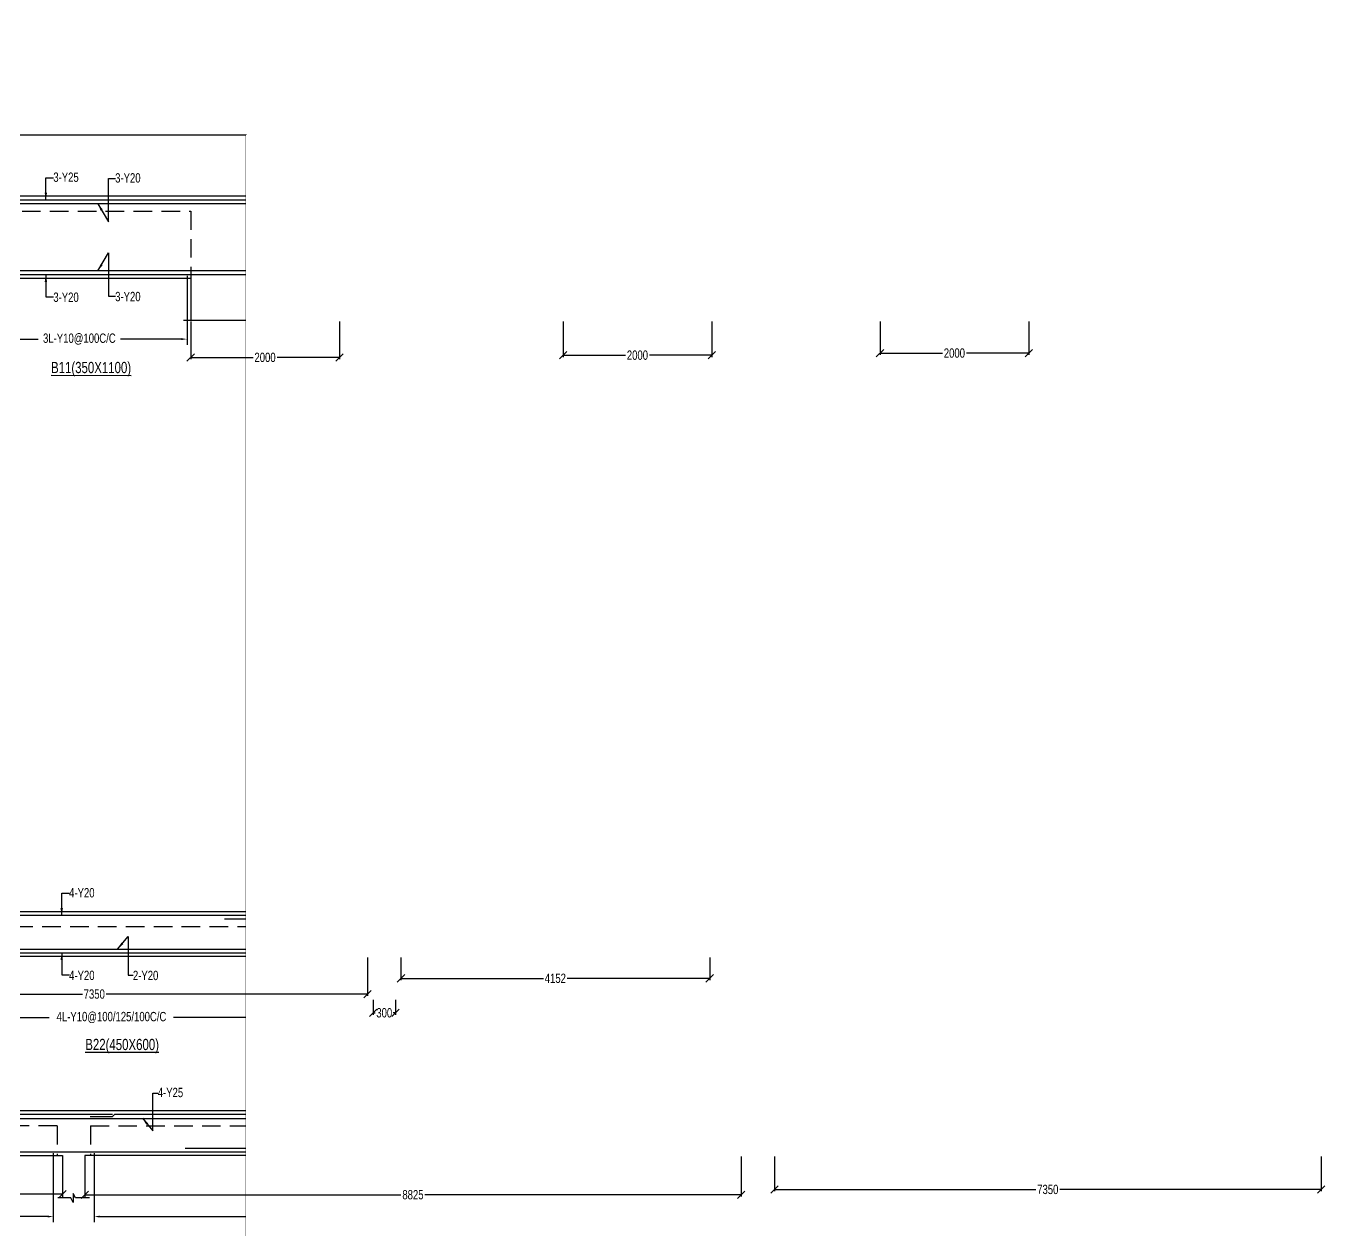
# Model space of a CAD drawing. Header units: millimetres. Extents: x 0 to 31744305, y -21599035 to 0.
# Drawn here: x 31676650 to 31694289, y -21136594 to -21120405 of the extents above; entities that cross this region are included whole.
import ezdxf

# ---------------------------------------------------------------- set-up
doc = ezdxf.new("R2010")
doc.units = ezdxf.units.MM
doc.header["$LTSCALE"] = 1000
doc.header["$MEASUREMENT"] = 0
doc.set_wipeout_variables(frame=1)
doc.header["$PDMODE"] = 3
for name, pattern in [('CONTINOUS', [0]), ('CONTINU', [0]), ('HIDDEN', [0.375, 0.25, -0.125])]:
    doc.linetypes.add(name, pattern=pattern)
for name, color, linetype in [('-S-ARROW', 253, 'Continuous'), ('-S-MISC', 8, 'Continuous'), ('-STR-BEAM', 7, 'CONTINU'), ('-STR-COLUMN', 5, 'HIDDEN'), ('-STR-REINF', 3, 'Continuous'), ('-STR-RF-DIM', 8, 'CONTINOUS'), ('-STR-TEXT', 6, 'Continuous'), ('S-BEAM', 7, 'Continuous'), ('S-DIM', 7, 'Continuous'), ('SEC TEXT', 9, 'Continuous'), ('SLAB LINE', 254, 'HIDDEN')]:
    doc.layers.add(name, color=color, linetype=linetype)
doc.styles.add('SOBHA', font='swisscl.ttf')
doc.styles.add('sobha.sed', font='swisscl.ttf')
doc.dimstyles.new('S-50', dxfattribs={"dimscale": 50, "dimtxt": 2.5, "dimasz": 2, "dimexe": 0.5, "dimexo": 0.25, "dimgap": 0.25, "dimtad": 0, "dimdec": 0, "dimrnd": 0.0005, "dimzin": 0, "dimdsep": 46, "dimtxsty": 'sobha.sed', "dimblk": 'OBLIQUE', "dimcen": 0.09, "dimclrd": 8, "dimclre": 8, "dimclrt": 6, "dimadec": 0, "dimazin": 0, "dimtfac": 1, "dimtdec": 0, "dimtofl": 0, "dimtmove": 2, "dimatfit": 3, "dimfxl": 0.18, "dimtolj": 1, "dimtzin": 0, "dimlwd": -1, "dimlwe": -1, "dimarcsym": 0})
doc.dimstyles.new('S-DIM50', dxfattribs={"dimscale": 50, "dimtxt": 2.5, "dimasz": 1.5, "dimexe": 1.5, "dimexo": 1, "dimgap": 0.5, "dimtad": 0, "dimdec": 0, "dimzin": 0, "dimdsep": 46, "dimtxsty": 'SOBHA', "dimcen": 0.09, "dimclrd": 256, "dimclre": 256, "dimclrt": 6, "dimadec": 5, "dimazin": 0, "dimtfac": 1, "dimtdec": 0, "dimtofl": 0, "dimtmove": 0, "dimatfit": 3, "dimfxl": 0.18, "dimtolj": 1, "dimtzin": 0, "dimlwd": -1, "dimlwe": -1, "dimarcsym": 0})

# ---------------------------------------------------------------- blocks, each defined once
blk = doc.blocks.new('*D532')
at = {"layer": '-STR-RF-DIM', "transparency": 16777216}
for p, q in [((30935, 1378), (30935, 452)), ((33854, 1378), (33854, 452)), ((31010, 527), (31853, 527)), ((33779, 527), (32960, 527))]:
    blk.add_line(p, q, dxfattribs=at)
for points in [[(31010, 540), (31010, 515), (30935, 527)], [(33779, 540), (33779, 515), (33854, 527)]]:
    blk.add_solid(points, dxfattribs=at)
at = {"layer": 'Defpoints', "color": 0, "transparency": 16777216}
for p in [(30935, 1378, 0), (33854, 1378, 0), (30935, 527)]:
    blk.add_point(p, dxfattribs=at)
at = {"layer": '-STR-RF-DIM', "color": 6, "transparency": 16777216, "insert": (32406, 527), "char_height": 125, "attachment_point": 5, "style": 'SOBHA'}
blk.add_mtext('\\A1;3L-Y10@100C/C', dxfattribs=at)
blk = doc.blocks.new('*D533')
at = {"layer": '-STR-RF-DIM', "transparency": 16777216}
for p, q in [((35954, 1378), (35954, 452)), ((38873, 1378), (38873, 452)), ((36029, 527), (36847, 527)), ((38798, 527), (37954, 527))]:
    blk.add_line(p, q, dxfattribs=at)
for points in [[(36029, 540), (36029, 515), (35954, 527)], [(38798, 540), (38798, 515), (38873, 527)]]:
    blk.add_solid(points, dxfattribs=at)
at = {"layer": 'Defpoints', "color": 0, "transparency": 16777216}
for p in [(35954, 1378, 0), (38873, 1378, 0), (38873, 527)]:
    blk.add_point(p, dxfattribs=at)
at = {"layer": '-STR-RF-DIM', "color": 6, "transparency": 16777216, "insert": (37401, 527), "char_height": 125, "attachment_point": 5, "style": 'SOBHA'}
blk.add_mtext('\\A1;3L-Y10@100C/C', dxfattribs=at)
blk = doc.blocks.new('*D534')
at = {"layer": '-STR-RF-DIM', "transparency": 16777216}
for p, q in [((40951, 1378), (40951, 452)), ((43125, 1378), (43125, 452)), ((41026, 527), (41593, 527)), ((43050, 527), (42699, 527))]:
    blk.add_line(p, q, dxfattribs=at)
for points in [[(41026, 540), (41026, 515), (40951, 527)], [(43050, 540), (43050, 515), (43125, 527)]]:
    blk.add_solid(points, dxfattribs=at)
at = {"layer": 'Defpoints', "color": 0, "transparency": 16777216}
for p in [(40951, 1378, 0), (43125, 1378, 0), (40951, 527)]:
    blk.add_point(p, dxfattribs=at)
at = {"layer": '-STR-RF-DIM', "color": 6, "transparency": 16777216, "insert": (42146, 527), "char_height": 125, "attachment_point": 5, "style": 'SOBHA'}
blk.add_mtext('\\A1;3L-Y12@100C/C', dxfattribs=at)
blk = doc.blocks.new('_OBLIQUE')
at = {"color": 0, "linetype": 'ByBlock'}
blk.add_line((-0.5, -0.5), (0.5, 0.5), dxfattribs=at)
blk = doc.blocks.new('*D850')
at = {"layer": '-STR-RF-DIM', "transparency": 16777216}
for p, q in [((29465, 1528), (29465, 602)), ((36715, 1528), (36715, 602)), ((29540, 677), (32484, 677)), ((36640, 677), (34157, 677))]:
    blk.add_line(p, q, dxfattribs=at)
for points in [[(29540, 690), (29540, 665), (29465, 677)], [(36640, 690), (36640, 665), (36715, 677)]]:
    blk.add_solid(points, dxfattribs=at)
at = {"layer": 'Defpoints', "color": 0, "transparency": 16777216}
for p in [(29465, 1528, 0), (36715, 1528, 0), (36715, 677)]:
    blk.add_point(p, dxfattribs=at)
at = {"layer": '-STR-RF-DIM', "color": 6, "transparency": 16777216, "insert": (33321, 677), "char_height": 125, "attachment_point": 5, "style": 'SOBHA'}
blk.add_mtext('\\A1;4L-Y10@100/125/100C/C', dxfattribs=at)
blk = doc.blocks.new('*D853')
at = {"layer": '-STR-RF-DIM', "transparency": 16777216}
for p, q in [((37265, 1528), (37265, 602)), ((41317, 1528), (41317, 602)), ((37340, 677), (38523, 677)), ((41242, 677), (40118, 677))]:
    blk.add_line(p, q, dxfattribs=at)
for points in [[(37340, 690), (37340, 665), (37265, 677)], [(41242, 690), (41242, 665), (41317, 677)]]:
    blk.add_solid(points, dxfattribs=at)
at = {"layer": 'Defpoints', "color": 0, "transparency": 16777216}
for p in [(37265, 1528, 0), (41317, 1528, 0), (37265, 677)]:
    blk.add_point(p, dxfattribs=at)
at = {"layer": '-STR-RF-DIM', "color": 6, "transparency": 16777216, "insert": (39320, 677), "char_height": 125, "attachment_point": 5, "style": 'SOBHA'}
blk.add_mtext('\\A1;4L-Y8@100/125/100C/C', dxfattribs=at)
blk = doc.blocks.new('*D585')
at = {"layer": '-STR-RF-DIM', "transparency": 16777216}
for p, q in [((31669839, -21134776), (31669839, -21135702)), ((31677014, -21134776), (31677014, -21135702)), ((31669914, -21135627), (31672529, -21135627)), ((31676939, -21135627), (31674203, -21135627))]:
    blk.add_line(p, q, dxfattribs=at)
for points in [[(31669914, -21135615), (31669914, -21135640), (31669839, -21135627)], [(31676939, -21135615), (31676939, -21135640), (31677014, -21135627)]]:
    blk.add_solid(points, dxfattribs=at)
at = {"layer": 'Defpoints', "color": 0, "transparency": 16777216}
for p in [(31669839, -21134776, 0), (31677014, -21134776, 0), (31677014, -21135627)]:
    blk.add_point(p, dxfattribs=at)
at = {"layer": '-STR-RF-DIM', "color": 6, "transparency": 16777216, "insert": (31673366, -21135627), "char_height": 125, "attachment_point": 5, "style": 'SOBHA'}
blk.add_mtext('\\A1;4L-Y12@100/150/100C/C', dxfattribs=at)
blk = doc.blocks.new('*D586')
at = {"layer": '-STR-RF-DIM', "transparency": 16777216}
for p, q in [((31677564, -21134776), (31677564, -21135702)), ((31686214, -21134776), (31686214, -21135702)), ((31677639, -21135627), (31680910, -21135627)), ((31686139, -21135627), (31682584, -21135627))]:
    blk.add_line(p, q, dxfattribs=at)
for points in [[(31677639, -21135615), (31677639, -21135640), (31677564, -21135627)], [(31686139, -21135615), (31686139, -21135640), (31686214, -21135627)]]:
    blk.add_solid(points, dxfattribs=at)
at = {"layer": 'Defpoints', "color": 0, "transparency": 16777216}
for p in [(31677564, -21134776, 0), (31686214, -21134776, 0), (31677564, -21135627)]:
    blk.add_point(p, dxfattribs=at)
at = {"layer": '-STR-RF-DIM', "color": 6, "transparency": 16777216, "insert": (31681747, -21135627), "char_height": 125, "attachment_point": 5, "style": 'SOBHA'}
blk.add_mtext('\\A1;4L-Y12@100/150/100C/C', dxfattribs=at)
blk = doc.blocks.new('*D587')
at = {"layer": '-STR-RF-DIM', "transparency": 16777216}
for p, q in [((31686764, -21134776), (31686764, -21135702)), ((31694014, -21134776), (31694014, -21135702)), ((31686839, -21135627), (31689783, -21135627)), ((31693939, -21135627), (31691457, -21135627))]:
    blk.add_line(p, q, dxfattribs=at)
for points in [[(31686839, -21135615), (31686839, -21135640), (31686764, -21135627)], [(31693939, -21135615), (31693939, -21135640), (31694014, -21135627)]]:
    blk.add_solid(points, dxfattribs=at)
at = {"layer": 'Defpoints', "color": 0, "transparency": 16777216}
for p in [(31686764, -21134776, 0), (31694014, -21134776, 0), (31694014, -21135627)]:
    blk.add_point(p, dxfattribs=at)
at = {"layer": '-STR-RF-DIM', "color": 6, "transparency": 16777216, "insert": (31690620, -21135627), "char_height": 125, "attachment_point": 5, "style": 'SOBHA'}
blk.add_mtext('\\A1;4L-Y12@100/125/100C/C', dxfattribs=at)
blk = doc.blocks.new('*D911')
at = {"layer": 'Defpoints', "color": 0, "transparency": 16777216}
for p in [(31678862, -21124364, 0), (31680862, -21124364, 0), (31680862, -21124860)]:
    blk.add_point(p, dxfattribs=at)
at = {"layer": 'S-DIM', "color": 8, "transparency": 16777216}
for p, q in [((31678862, -21124376), (31678862, -21124885)), ((31680862, -21124376), (31680862, -21124885)), ((31678862, -21124860), (31679702, -21124860)), ((31680862, -21124860), (31680023, -21124860))]:
    blk.add_line(p, q, dxfattribs=at)
at = {"layer": 'S-DIM', "color": 8, "transparency": 16777216, "xscale": 100, "yscale": 100, "zscale": 100, "rotation": 180}
blk.add_blockref('_OBLIQUE', (31678862, -21124860), dxfattribs=at)
at = {"layer": 'S-DIM', "color": 8, "transparency": 16777216, "xscale": 100, "yscale": 100, "zscale": 100}
blk.add_blockref('_OBLIQUE', (31680862, -21124860), dxfattribs=at)
at = {"layer": 'S-DIM', "color": 6, "transparency": 16777216, "insert": (31679862, -21124860), "char_height": 125, "attachment_point": 5, "style": 'sobha.sed'}
blk.add_mtext('\\A1;2000', dxfattribs=at)
blk = doc.blocks.new('*D912')
at = {"layer": 'Defpoints', "color": 0, "transparency": 16777216}
for p in [(31683870, -21124364, 0), (31685870, -21124364, 0), (31685870, -21124830)]:
    blk.add_point(p, dxfattribs=at)
at = {"layer": 'S-DIM', "color": 8, "transparency": 16777216}
for p, q in [((31683870, -21124376), (31683870, -21124855)), ((31685870, -21124376), (31685870, -21124855)), ((31683870, -21124830), (31684710, -21124830)), ((31685870, -21124830), (31685031, -21124830))]:
    blk.add_line(p, q, dxfattribs=at)
at = {"layer": 'S-DIM', "color": 8, "transparency": 16777216, "xscale": 100, "yscale": 100, "zscale": 100, "rotation": 180}
blk.add_blockref('_OBLIQUE', (31683870, -21124830), dxfattribs=at)
at = {"layer": 'S-DIM', "color": 8, "transparency": 16777216, "xscale": 100, "yscale": 100, "zscale": 100}
blk.add_blockref('_OBLIQUE', (31685870, -21124830), dxfattribs=at)
at = {"layer": 'S-DIM', "color": 6, "transparency": 16777216, "insert": (31684870, -21124830), "char_height": 125, "attachment_point": 5, "style": 'sobha.sed'}
blk.add_mtext('\\A1;2000', dxfattribs=at)
blk = doc.blocks.new('*D913')
at = {"layer": 'Defpoints', "color": 0, "transparency": 16777216}
for p in [(31688133, -21124364, 0), (31690133, -21124364, 0), (31690133, -21124802)]:
    blk.add_point(p, dxfattribs=at)
at = {"layer": 'S-DIM', "color": 8, "transparency": 16777216}
for p, q in [((31688133, -21124376), (31688133, -21124827)), ((31690133, -21124376), (31690133, -21124827)), ((31688133, -21124802), (31688973, -21124802)), ((31690133, -21124802), (31689294, -21124802))]:
    blk.add_line(p, q, dxfattribs=at)
at = {"layer": 'S-DIM', "color": 8, "transparency": 16777216, "xscale": 100, "yscale": 100, "zscale": 100, "rotation": 180}
blk.add_blockref('_OBLIQUE', (31688133, -21124802), dxfattribs=at)
at = {"layer": 'S-DIM', "color": 8, "transparency": 16777216, "xscale": 100, "yscale": 100, "zscale": 100}
blk.add_blockref('_OBLIQUE', (31690133, -21124802), dxfattribs=at)
at = {"layer": 'S-DIM', "color": 6, "transparency": 16777216, "insert": (31689133, -21124802), "char_height": 125, "attachment_point": 5, "style": 'sobha.sed'}
blk.add_mtext('\\A1;2000', dxfattribs=at)
blk = doc.blocks.new('*D928')
at = {"layer": 'Defpoints', "color": 0, "transparency": 16777216}
for p in [(31673890, -21132918, 0), (31681240, -21132918, 0), (31681240, -21133424)]:
    blk.add_point(p, dxfattribs=at)
at = {"layer": 'S-DIM', "color": 8, "transparency": 16777216}
for p, q in [((31673890, -21132931), (31673890, -21133449)), ((31681240, -21132931), (31681240, -21133449)), ((31673890, -21133424), (31677405, -21133424)), ((31681240, -21133424), (31677726, -21133424))]:
    blk.add_line(p, q, dxfattribs=at)
at = {"layer": 'S-DIM', "color": 8, "transparency": 16777216, "xscale": 100, "yscale": 100, "zscale": 100, "rotation": 180}
blk.add_blockref('_OBLIQUE', (31673890, -21133424), dxfattribs=at)
at = {"layer": 'S-DIM', "color": 8, "transparency": 16777216, "xscale": 100, "yscale": 100, "zscale": 100}
blk.add_blockref('_OBLIQUE', (31681240, -21133424), dxfattribs=at)
at = {"layer": 'S-DIM', "color": 6, "transparency": 16777216, "insert": (31677565, -21133424), "char_height": 125, "attachment_point": 5, "style": 'sobha.sed'}
blk.add_mtext('\\A1;7350', dxfattribs=at)
blk = doc.blocks.new('*D929')
at = {"layer": 'Defpoints', "color": 0, "transparency": 16777216}
for p in [(31681690, -21132918, 0), (31685842, -21132918, 0), (31685842, -21133212)]:
    blk.add_point(p, dxfattribs=at)
at = {"layer": 'S-DIM', "color": 8, "transparency": 16777216}
for p, q in [((31681690, -21132931), (31681690, -21133237)), ((31685842, -21132931), (31685842, -21133237)), ((31681690, -21133212), (31683605, -21133212)), ((31685842, -21133212), (31683927, -21133212))]:
    blk.add_line(p, q, dxfattribs=at)
at = {"layer": 'S-DIM', "color": 8, "transparency": 16777216, "xscale": 100, "yscale": 100, "zscale": 100, "rotation": 180}
blk.add_blockref('_OBLIQUE', (31681690, -21133212), dxfattribs=at)
at = {"layer": 'S-DIM', "color": 8, "transparency": 16777216, "xscale": 100, "yscale": 100, "zscale": 100}
blk.add_blockref('_OBLIQUE', (31685842, -21133212), dxfattribs=at)
at = {"layer": 'S-DIM', "color": 6, "transparency": 16777216, "insert": (31683766, -21133212), "char_height": 125, "attachment_point": 5, "style": 'sobha.sed'}
blk.add_mtext('\\A1;4152', dxfattribs=at)
blk = doc.blocks.new('*D933')
at = {"layer": 'Defpoints', "color": 0, "transparency": 16777216}
for p in [(31681315, -21133489, 0), (31681615, -21133489, 0), (31681615, -21133676)]:
    blk.add_point(p, dxfattribs=at)
at = {"layer": 'S-DIM', "color": 8, "transparency": 16777216}
for p, q in [((31681315, -21133501), (31681315, -21133701)), ((31681615, -21133501), (31681615, -21133701)), ((31681315, -21133676), (31681343, -21133676)), ((31681615, -21133676), (31681587, -21133676))]:
    blk.add_line(p, q, dxfattribs=at)
at = {"layer": 'S-DIM', "color": 8, "transparency": 16777216, "xscale": 100, "yscale": 100, "zscale": 100, "rotation": 180}
blk.add_blockref('_OBLIQUE', (31681315, -21133676), dxfattribs=at)
at = {"layer": 'S-DIM', "color": 8, "transparency": 16777216, "xscale": 100, "yscale": 100, "zscale": 100}
blk.add_blockref('_OBLIQUE', (31681615, -21133676), dxfattribs=at)
at = {"layer": 'S-DIM', "color": 6, "transparency": 16777216, "insert": (31681465, -21133676), "char_height": 125, "attachment_point": 5, "style": 'sobha.sed'}
blk.add_mtext('\\A1;300', dxfattribs=at)
blk = doc.blocks.new('*D936')
at = {"layer": 'Defpoints', "color": 0, "transparency": 16777216}
for p in [(31669789, -21135596, 0), (31677139, -21135596, 0), (31677139, -21136116)]:
    blk.add_point(p, dxfattribs=at)
at = {"layer": 'S-DIM', "color": 8, "transparency": 16777216}
for p, q in [((31669789, -21135608), (31669789, -21136141)), ((31677139, -21135608), (31677139, -21136141)), ((31669789, -21136116), (31673303, -21136116)), ((31677139, -21136116), (31673624, -21136116))]:
    blk.add_line(p, q, dxfattribs=at)
at = {"layer": 'S-DIM', "color": 8, "transparency": 16777216, "xscale": 100, "yscale": 100, "zscale": 100, "rotation": 180}
blk.add_blockref('_OBLIQUE', (31669789, -21136116), dxfattribs=at)
at = {"layer": 'S-DIM', "color": 8, "transparency": 16777216, "xscale": 100, "yscale": 100, "zscale": 100}
blk.add_blockref('_OBLIQUE', (31677139, -21136116), dxfattribs=at)
at = {"layer": 'S-DIM', "color": 6, "transparency": 16777216, "insert": (31673464, -21136116), "char_height": 125, "attachment_point": 5, "style": 'sobha.sed'}
blk.add_mtext('\\A1;7350', dxfattribs=at)
blk = doc.blocks.new('*D937')
at = {"layer": 'Defpoints', "color": 0, "transparency": 16777216}
for p in [(31677439, -21135608), (31686264, -21135596, 0), (31686264, -21136123)]:
    blk.add_point(p, dxfattribs=at)
at = {"layer": 'S-DIM', "color": 8, "transparency": 16777216}
for p, q in [((31677439, -21135621), (31677439, -21136148)), ((31686264, -21135608), (31686264, -21136148)), ((31677439, -21136123), (31681690, -21136123)), ((31686264, -21136123), (31682012, -21136123))]:
    blk.add_line(p, q, dxfattribs=at)
at = {"layer": 'S-DIM', "color": 8, "transparency": 16777216, "xscale": 100, "yscale": 100, "zscale": 100, "rotation": 180}
blk.add_blockref('_OBLIQUE', (31677439, -21136123), dxfattribs=at)
at = {"layer": 'S-DIM', "color": 8, "transparency": 16777216, "xscale": 100, "yscale": 100, "zscale": 100}
blk.add_blockref('_OBLIQUE', (31686264, -21136123), dxfattribs=at)
at = {"layer": 'S-DIM', "color": 6, "transparency": 16777216, "insert": (31681851, -21136123), "char_height": 125, "attachment_point": 5, "style": 'sobha.sed'}
blk.add_mtext('\\A1;8825', dxfattribs=at)
blk = doc.blocks.new('*D938')
at = {"layer": 'Defpoints', "color": 0, "transparency": 16777216}
for p in [(31686714, -21135596, 0), (31694064, -21135596, 0), (31694064, -21136052)]:
    blk.add_point(p, dxfattribs=at)
at = {"layer": 'S-DIM', "color": 8, "transparency": 16777216}
for p, q in [((31686714, -21135608), (31686714, -21136077)), ((31694064, -21135608), (31694064, -21136077)), ((31686714, -21136052), (31690228, -21136052)), ((31694064, -21136052), (31690549, -21136052))]:
    blk.add_line(p, q, dxfattribs=at)
at = {"layer": 'S-DIM', "color": 8, "transparency": 16777216, "xscale": 100, "yscale": 100, "zscale": 100, "rotation": 180}
blk.add_blockref('_OBLIQUE', (31686714, -21136052), dxfattribs=at)
at = {"layer": 'S-DIM', "color": 8, "transparency": 16777216, "xscale": 100, "yscale": 100, "zscale": 100}
blk.add_blockref('_OBLIQUE', (31694064, -21136052), dxfattribs=at)
at = {"layer": 'S-DIM', "color": 6, "transparency": 16777216, "insert": (31690389, -21136052), "char_height": 125, "attachment_point": 5, "style": 'sobha.sed'}
blk.add_mtext('\\A1;7350', dxfattribs=at)
blk = doc.blocks.new('A$C1ce4d759')
at = {"layer": '-S-MISC', "linetype": 'ByBlock', "ltscale": 1000, "elevation": 0}
for points in [[(35966.2, 777.1), (34933.5, 777.8), (34903.6, 837.5), (34903.6, 717.3), (34873.8, 777.8), (33807.8, 777.1)], [(40974.2, 777.1), (39941.5, 777.8), (39911.6, 837.5), (39911.6, 717.3), (39881.8, 777.8), (38815.8, 777.1)], [(45237.2, 777.1), (44204.5, 777.8), (44174.6, 837.5), (44174.6, 717.3), (44144.8, 777.8), (43078.8, 777.1)]]:
    blk.add_lwpolyline(points, dxfattribs=at)
at = {"layer": '-STR-BEAM'}
for p, q in [((45174.6, 2448, 0), (62.6, 2448, 0)), ((30884.6, 1348, 0), (33903.6, 1348, 0)), ((35903.6, 1348, 0), (38911.6, 1348, 0)), ((40911.6, 1348, 0), (43174.6, 1348, 0))]:
    blk.add_line(p, q, dxfattribs=at)
at = {"layer": '-STR-COLUMN', "linetype": 'Continuous', "ltscale": 10}
for p, q in [((45174.6, 2448, 0), (45174.6, 777.1, 0)), ((33903.6, 1348, 0), (33903.6, 777.1, 0)), ((35903.6, 1348, 0), (35903.6, 777.1, 0)), ((38911.6, 1348, 0), (38911.6, 777.1, 0)), ((40911.6, 1348, 0), (40911.6, 777.1, 0)), ((43174.6, 1348, 0), (43174.6, 777.1, 0))]:
    blk.add_line(p, q, dxfattribs=at)
at = {"layer": '-STR-REINF', "ltscale": 10}
for p, q in [((45109.6, 2398, 0), (127.6, 2398, 0)), ((43774.7, 2348, 0), (30284.6, 2348, 0)), ((45074.6, 2348, 0), (45074.6, 1413, 0)), ((45124.6, 2383, 0), (45124.6, 1397.3, 0)), ((43774.7, 1445.3, 0), (30284.6, 1445.3, 0)), ((177.6, 1398, 0), (45059.6, 1398, 0))]:
    blk.add_line(p, q, dxfattribs=at)
for centre, start, end in [((45109.6, 2383, 0), 0, 90), ((45059.6, 1413, 0), 270, 0)]:
    blk.add_arc(centre, 15, start, end, dxfattribs=at)
at = {"layer": 'SLAB LINE', "color": 8, "linetype": 'HIDDEN'}
for p, q in [((30884.6, 2248, 0), (33903.6, 2248, 0)), ((33903.6, 2248, 0), (33903.6, 1348, 0)), ((35903.6, 2248, 0), (35903.6, 1348, 0)), ((35903.6, 2248, 0), (35903.6, 1348, 0)), ((35903.6, 2248, 0), (38911.6, 2248, 0)), ((38911.6, 2248, 0), (38911.6, 1348, 0)), ((40911.6, 2248, 0), (40911.6, 1348, 0)), ((40911.6, 2248, 0), (40911.6, 1348, 0)), ((40911.6, 2248, 0), (43174.6, 2248, 0)), ((43174.6, 2248, 0), (43174.6, 1348, 0))]:
    blk.add_line(p, q, dxfattribs=at)
at = {"layer": '-STR-TEXT', "color": 6, "style": 'SOBHA'}
for s, p in [('3-Y25', (32055.5, 2642.8, 0)), ('3-Y20', (32887.3, 2633.1, 0)), ('3-Y25', (36837.5, 2642.8, 0)), ('3-Y20', (37664.8, 2633.1, 0)), ('3-Y25', (41682, 2642.8, 0)), ('3-Y20', (42377.3, 2633.1, 0)), ('3-Y20', (32055.5, 1028, 0)), ('3-Y20', (32887.3, 1037, 0)), ('3-Y20', (36837.5, 1028, 0)), ('3-Y20', (37664.8, 1037, 0)), ('3-Y20', (41682, 1028, 0)), ('3-Y20', (42377.3, 1037, 0))]:
    blk.add_text(s, height=125, dxfattribs=at).set_placement(p)
at = {"layer": 'SEC TEXT', "color": 4, "linetype": 'ByBlock', "style": 'sobha.sed'}
for s, p in [('%%UB11(350X1100)', (32025, 70, 0)), ('%%UB12(350X1100)', (36899.5, 78.5, 0)), ('%%UB13(350X1100)', (41480, 76.5, 0))]:
    blk.add_text(s, height=150, rotation=359.98928, dxfattribs=at).set_placement(p)
at = {"layer": '-STR-RF-DIM'}
for base, p1, p2, text, picture, middle in [((30934.6, 527, 0), (33853.6, 1378.3, 0), (30934.6, 1378.3, 0), '3L-Y10@100C/C', '*D532', (32406.5, 527, 0)), ((40950.6, 527, 0), (43124.6, 1378.3, 0), (40950.6, 1378.3, 0), '3L-Y12@100C/C', '*D534', (42146, 527, 0))]:
    dim = blk.add_linear_dim(base=base, p1=p1, p2=p2, angle=180, text=text, dimstyle='S-DIM50', override={"dimscale": 1, "dimtxt": 125, "dimasz": 75, "dimexe": 75, "dimexo": 0, "dimgap": 25, "dimsah": 1, "dimcen": 4.5, "dimfxl": 75}, dxfattribs=at)
    dim.commit()
    dim.dimension.update_dxf_attribs({"geometry": picture, "text_midpoint": middle, "dimtype": 128})
dim = blk.add_linear_dim(base=(38872.6, 527, 0), p1=(35953.6, 1378.3, 0), p2=(38872.6, 1378.3, 0), text='3L-Y10@100C/C', dimstyle='S-DIM50', override={"dimscale": 1, "dimtxt": 125, "dimasz": 75, "dimexe": 75, "dimexo": 0, "dimgap": 25, "dimsah": 1, "dimcen": 4.5, "dimfxl": 75}, dxfattribs=at)
dim.commit()
dim.dimension.update_dxf_attribs({"geometry": '*D533', "text_midpoint": (37400.7, 527, 0), "dimtype": 128})
at = {"layer": '-S-ARROW', "color": 8}
for points, override in [([(31955.4, 2398, 0), (31955.4, 2698, 0), (32058.8, 2698, 0)], {"dimasz": 2, "dimgap": 0.1, "dimtad": 0}), ([(32655.4, 2348.3, 0), (32797.7, 2106.1, 0), (32797.7, 2688.3, 0), (32890.6, 2688.3, 0)], {"dimgap": 0.1}), ([(36737.4, 2398, 0), (36737.4, 2698, 0), (36840.8, 2698, 0)], {"dimasz": 2, "dimgap": 0.1, "dimtad": 0}), ([(37432.9, 2348.3, 0), (37575.2, 2106.1, 0), (37575.2, 2688.3, 0), (37668.1, 2688.3, 0)], {"dimgap": 0.1}), ([(41581.9, 2398, 0), (41581.9, 2698, 0), (41685.3, 2698, 0)], {"dimasz": 2, "dimgap": 0.1, "dimtad": 0}), ([(42145.4, 2348.3, 0), (42287.7, 2106.1, 0), (42287.7, 2688.3, 0), (42380.6, 2688.3, 0)], {"dimgap": 0.1}), ([(32655.4, 1445, 0), (32797.7, 1687.2, 0), (32797.7, 1105, 0), (32890.6, 1105, 0)], {"dimgap": 0.1}), ([(37432.9, 1445, 0), (37575.2, 1687.2, 0), (37575.2, 1105, 0), (37668.1, 1105, 0)], {"dimgap": 0.1}), ([(42145.4, 1445, 0), (42287.7, 1687.2, 0), (42287.7, 1105, 0), (42380.6, 1105, 0)], {"dimgap": 0.1}), ([(31955.4, 1395.3, 0), (31955.4, 1095.3, 0), (32058.8, 1095.3, 0)], {"dimasz": 2, "dimgap": 0.1, "dimtad": 0}), ([(36737.4, 1395.3, 0), (36737.4, 1095.3, 0), (36840.8, 1095.3, 0)], {"dimasz": 2, "dimgap": 0.1, "dimtad": 0}), ([(41581.9, 1395.3, 0), (41581.9, 1095.3, 0), (41685.3, 1095.3, 0)], {"dimasz": 2, "dimgap": 0.1, "dimtad": 0})]:
    blk.add_leader(points, dimstyle='S-50', override=override, dxfattribs=at)
blk = doc.blocks.new('A$Ce57c240b')
at = {"layer": '-S-MISC', "linetype": 'ByBlock', "ltscale": 1000, "elevation": 0}
blk.add_lwpolyline([(37202.3, 927.1), (37012.1, 927.5), (36982.2, 987.2), (36982.2, 867), (36952.4, 927.5), (36775.4, 927.1)], dxfattribs=at)
at = {"layer": '-STR-BEAM'}
for p, q in [((41366.7, 2098, 0), (62.6, 2098, 0)), ((36839.7, 1498, 0), (29339.7, 1498, 0)), ((41366.7, 1498, 0), (37139.7, 1498, 0))]:
    blk.add_line(p, q, dxfattribs=at)
at = {"layer": '-STR-BEAM', "elevation": 0}
blk.add_lwpolyline([(41366.7, 2098), (41716.7, 2098), (41716.7, 998), (41366.7, 998)], close=True, dxfattribs=at)
at = {"layer": '-STR-COLUMN', "linetype": 'Continuous', "ltscale": 10}
for p, q in [((36839.7, 1498, 0), (36839.7, 927.1, 0)), ((37139.7, 1498, 0), (37139.7, 927.1, 0))]:
    blk.add_line(p, q, dxfattribs=at)
at = {"layer": '-STR-REINF', "ltscale": 10}
for p, q in [((41641.7, 2048, 0), (127.6, 2048, 0)), ((38289.7, 1998, 0), (34839.7, 1998, 0)), ((41541.7, 1998, 0), (40216.7, 1998, 0)), ((41566.7, 1973, 0), (41566.7, 1573, 0)), ((41616.7, 2002.9, 0), (41616.7, 1573, 0)), ((41666.7, 2023, 0), (41666.7, 1573, 0)), ((29639.7, 1598, 0), (36939.7, 1598, 0)), ((11248.9, 1548, 0), (41591.7, 1548, 0))]:
    blk.add_line(p, q, dxfattribs=at)
for centre, start, end in [((41541.7, 1973, 0), 0, 90), ((41641.7, 2023, 0), 0, 90), ((41591.7, 1573, 0), 270, 0)]:
    blk.add_arc(centre, 25, start, end, dxfattribs=at)
at = {"layer": 'S-BEAM', "linetype": 'HIDDEN', "ltscale": 0.5}
for p, q in [((41366.7, 998, 0), (41716.7, 2098, 0)), ((41366.7, 2098, 0), (41716.7, 998, 0))]:
    blk.add_line(p, q, dxfattribs=at)
at = {"layer": 'SLAB LINE', "color": 8, "linetype": 'HIDDEN'}
for p, q in [((36764.7, 1898), (29414.7, 1898)), ((41366.7, 1898, 0), (37214.7, 1898))]:
    blk.add_line(p, q, dxfattribs=at)
at = {"layer": 'SLAB LINE', "color": 8, "linetype": 'HIDDEN', "elevation": 0}
blk.add_lwpolyline([(36764.7, 1898), (36764.7, 1498), (37214.7, 1498), (37214.7, 1898)], dxfattribs=at)
at = {"layer": '-STR-TEXT', "color": 6, "style": 'SOBHA'}
for s, p in [('4-Y20', (32751.5, 2292.8, 0)), ('2-Y16', (35556.7, 2283.9, 0)), ('4-Y20', (39240.1, 2292.8, 0)), ('2-Y16', (40751.3, 2283.9, 0)), ('4-Y20', (32751.5, 1181.7, 0)), ('2-Y20', (33609.4, 1180.2, 0)), ('4-Y20', (39240.1, 1181.7, 0))]:
    blk.add_text(s, height=125, dxfattribs=at).set_placement(p)
at = {"layer": 'SEC TEXT', "color": 4, "linetype": 'ByBlock', "style": 'sobha.sed'}
for s, p in [('%%UB22(450X600)', (32968.5, 239.6, 0)), ('%%UB23(450X600)', (38861.5, 240, 0))]:
    blk.add_text(s, height=150, rotation=359.98928, dxfattribs=at).set_placement(p)
at = {"layer": '-STR-RF-DIM'}
dim = blk.add_linear_dim(base=(36714.7, 677.1, 0), p1=(29464.7, 1528.3, 0), p2=(36714.7, 1528.3, 0), text='4L-Y10@100/125/100C/C', dimstyle='S-DIM50', override={"dimscale": 1, "dimtxt": 125, "dimasz": 75, "dimexe": 75, "dimexo": 0, "dimgap": 25, "dimsah": 1, "dimcen": 4.5, "dimfxl": 75}, dxfattribs=at)
dim.commit()
dim.dimension.update_dxf_attribs({"geometry": '*D850', "text_midpoint": (33320.7, 677.1, 0), "dimtype": 128})
dim = blk.add_linear_dim(base=(37264.7, 677.1, 0), p1=(41316.7, 1528.3, 0), p2=(37264.7, 1528.3, 0), angle=180, text='4L-Y8@100/125/100C/C', dimstyle='S-DIM50', override={"dimscale": 1, "dimtxt": 125, "dimasz": 75, "dimexe": 75, "dimexo": 0, "dimgap": 25, "dimsah": 1, "dimcen": 4.5, "dimfxl": 75}, dxfattribs=at)
dim.commit()
dim.dimension.update_dxf_attribs({"geometry": '*D853', "text_midpoint": (39320.2, 677.1, 0), "dimtype": 128})
at = {"layer": '-S-ARROW'}
for points, override in [([(32651.5, 2048, 0), (32651.5, 2348, 0), (32754.9, 2348, 0)], {"dimasz": 2, "dimgap": 0.1, "dimtad": 0}), ([(35350.4, 1999, 0), (35492.7, 1831.8, 0), (35492.7, 2339, 0), (35560.1, 2339, 0)], {"dimgap": 0.1}), ([(39140.1, 2048, 0), (39140.1, 2348, 0), (39243.5, 2348, 0)], {"dimasz": 2, "dimgap": 0.1, "dimtad": 0}), ([(40545, 1999, 0), (40687.2, 1831.8, 0), (40687.2, 2339, 0), (40754.7, 2339, 0)], {"dimgap": 0.1}), ([(33403, 1598.5, 0), (33545.3, 1765.7, 0), (33545.3, 1248, 0), (33612.7, 1248, 0)], {"dimgap": 0.1}), ([(32651.5, 1549, 0), (32651.5, 1249, 0), (32754.9, 1249, 0)], {"dimasz": 2, "dimgap": 0.1, "dimtad": 0}), ([(39140.1, 1549, 0), (39140.1, 1249, 0), (39243.5, 1249, 0)], {"dimasz": 2, "dimgap": 0.1, "dimtad": 0})]:
    blk.add_leader(points, dimstyle='S-50', override=override, dxfattribs=at)
blk = doc.blocks.new('BEAM')
at = {"layer": '-S-MISC', "linetype": 'ByBlock', "ltscale": 1000, "elevation": 0}
for points in [[(31677501.4, -21135377.5), (31677311.2, -21135377), (31677281.3, -21135317.4), (31677281.3, -21135437.6), (31677251.5, -21135377), (31677074.5, -21135377.5)], [(31686701.4, -21135377.5), (31686511.2, -21135377), (31686481.3, -21135317.4), (31686481.3, -21135437.6), (31686451.5, -21135377), (31686274.5, -21135377.5)], [(31694501.4, -21135377.5), (31694311.2, -21135377), (31694281.3, -21135317.4), (31694281.3, -21135437.6), (31694251.5, -21135377), (31694074.5, -21135377.5)]]:
    blk.add_lwpolyline(points, dxfattribs=at)
at = {"layer": '-STR-BEAM'}
for p, q in [((31708337.2, -21134206.6, 0), (31657991.8, -21134206.6, 0)), ((31669638.8, -21134806.6, 0), (31677138.8, -21134806.6, 0)), ((31686338.8, -21134806.6, 0), (31677438.8, -21134806.6, 0)), ((31694138.8, -21134806.6, 0), (31686638.8, -21134806.6, 0))]:
    blk.add_line(p, q, dxfattribs=at)
at = {"layer": '-STR-COLUMN', "linetype": 'Continuous', "ltscale": 10}
for p, q in [((31677138.8, -21134806.6, 0), (31677138.8, -21135377.5, 0)), ((31677438.8, -21134806.6, 0), (31677438.8, -21135377.5, 0)), ((31686338.8, -21134806.6, 0), (31686338.8, -21135377.5, 0)), ((31686638.8, -21134806.6, 0), (31686638.8, -21135377.5, 0)), ((31694138.8, -21134806.6, 0), (31694138.8, -21135377.5, 0))]:
    blk.add_line(p, q, dxfattribs=at)
at = {"layer": '-STR-REINF', "ltscale": 10}
for p, q in [((31677810.3, -21134256.6, 0), (31668967.4, -21134256.6, 0)), ((31677510.3, -21134281.6, 0), (31677810.3, -21134281.6, 0)), ((31677810.3, -21134281.6, 0), (31677835.3, -21134256.6, 0)), ((31708262.2, -21134256.6, 0), (31677835.3, -21134256.6, 0)), ((31686938.8, -21134256.6, 0), (31686988.8, -21134306.6, 0)), ((31675188.8, -21134306.6, 0), (31679738.8, -21134306.6, 0)), ((31688588.8, -21134326.6, 0), (31684038.8, -21134326.6, 0)), ((31692188.8, -21134306.6, 0), (31697938.8, -21134306.6, 0)), ((31692938.8, -21134356.6, 0), (31696538.8, -21134356.6, 0)), ((31668738.8, -21134756.6, 0), (31686938.8, -21134756.6, 0)), ((31708212.2, -21134759.3, 0), (31677835.3, -21134759.3, 0)), ((31678788.8, -21134706.6, 0), (31684988.8, -21134706.6, 0)), ((31686988.8, -21134706.6, 0), (31686938.8, -21134756.6, 0)), ((31687313.8, -21134706.6, 0), (31686988.8, -21134706.6, 0)), ((31708171.5, -21134709.3, 0), (31692187.5, -21134709.3, 0))]:
    blk.add_line(p, q, dxfattribs=at)
at = {"layer": 'SLAB LINE', "color": 8, "linetype": 'HIDDEN'}
for p, q in [((31677064.3, -21134406.6, 0), (31677064.3, -21134806.6, 0)), ((31677514.3, -21134406.6, 0), (31677514.3, -21134806.6, 0)), ((31677514.3, -21134406.6, 0), (31686263.8, -21134406.6, 0)), ((31694063.8, -21134406.6, 0), (31686713.8, -21134406.6, 0))]:
    blk.add_line(p, q, dxfattribs=at)
at = {"layer": 'SLAB LINE', "color": 8, "linetype": 'HIDDEN', "elevation": 0}
for points in [[(31677064.3, -21134406.6), (31675703.2, -21134406.6)], [(31686263.8, -21134406.6), (31686263.8, -21134806.6), (31686713.8, -21134806.6), (31686713.8, -21134406.6)], [(31694063.8, -21134406.6), (31694063.8, -21134806.6), (31694513.8, -21134806.6), (31694513.8, -21134406.6)]]:
    blk.add_lwpolyline(points, dxfattribs=at)
at = {"layer": '-STR-TEXT', "color": 6, "style": 'SOBHA'}
for s, p in [('4-Y25', (31678418.8, -21134020.7, 0)), ('6-Y20', (31681917.5, -21134011.7, 0)), ('4-Y25', (31685170.3, -21134040.7, 0)), ('4-Y25', (31690676.7, -21134011.7, 0)), ('4-Y32', (31692459.5, -21134020.7, 0)), ('4-Y25', (31693390, -21134083.4, 0)), ('4-Y25+2-Y20', (31681446, -21135123.3, 0)), ('4-Y20', (31682726, -21135114.2, 0)), ('4-Y25', (31690676.7, -21135123.3, 0))]:
    blk.add_text(s, height=125, dxfattribs=at).set_placement(p)
at = {"layer": '-STR-RF-DIM'}
for base, p1, p2, text, picture, middle in [((31677014.3, -21135627.5, 0), (31669838.8, -21134776.3, 0), (31677014.3, -21134776.3, 0), '4L-Y12@100/150/100C/C', '*D585', (31673365.8, -21135627.5, 0)), ((31694013.8, -21135627.5, 0), (31686763.8, -21134776.3, 0), (31694013.8, -21134776.3, 0), '4L-Y12@100/125/100C/C', '*D587', (31690619.8, -21135627.5, 0))]:
    dim = blk.add_linear_dim(base=base, p1=p1, p2=p2, text=text, dimstyle='S-DIM50', override={"dimscale": 1, "dimtxt": 125, "dimasz": 75, "dimexe": 75, "dimexo": 0, "dimgap": 25, "dimsah": 1, "dimcen": 4.5, "dimfxl": 75}, dxfattribs=at)
    dim.commit()
    dim.dimension.update_dxf_attribs({"geometry": picture, "text_midpoint": middle, "dimtype": 128})
dim = blk.add_linear_dim(base=(31677564.3, -21135627.5, 0), p1=(31686213.8, -21134776.3, 0), p2=(31677564.3, -21134776.3, 0), angle=180, text='4L-Y12@100/150/100C/C', dimstyle='S-DIM50', override={"dimscale": 1, "dimtxt": 125, "dimasz": 75, "dimexe": 75, "dimexo": 0, "dimgap": 25, "dimsah": 1, "dimcen": 4.5, "dimfxl": 75}, dxfattribs=at)
dim.commit()
dim.dimension.update_dxf_attribs({"geometry": '*D586', "text_midpoint": (31681746.9, -21135627.5, 0), "dimtype": 128})
at = {"layer": '-S-ARROW'}
for points, override in [([(31678212.4, -21134305.5, 0), (31678354.7, -21134472.7, 0), (31678354.7, -21133965.5, 0), (31678422.1, -21133965.5, 0)], {"dimgap": 0.1}), ([(31681817.5, -21134256.6, 0), (31681817.5, -21133956.6, 0), (31681920.9, -21133956.6, 0)], {"dimasz": 2, "dimgap": 0.1, "dimtad": 0}), ([(31684964, -21134325.5, 0), (31685106.2, -21134492.7, 0), (31685106.2, -21133985.5, 0), (31685173.7, -21133985.5, 0)], {"dimgap": 0.1}), ([(31690576.6, -21134256.6, 0), (31690576.6, -21133956.6, 0), (31690680.1, -21133956.6, 0)], {"dimasz": 2, "dimgap": 0.1, "dimtad": 0}), ([(31692253.2, -21134305.5, 0), (31692395.4, -21134472.7, 0), (31692395.4, -21133965.5, 0), (31692462.8, -21133965.5, 0)], {"dimgap": 0.1}), ([(31693183.7, -21134355.5, 0), (31693325.9, -21134522.7, 0), (31693325.9, -21134028.3, 0), (31693393.3, -21134028.3, 0)], {"dimgap": 0.1}), ([(31682519.7, -21134706.4, 0), (31682661.9, -21134539.2, 0), (31682661.9, -21135046.4, 0), (31682729.3, -21135046.4, 0)], {"dimgap": 0.1}), ([(31681346, -21134756, 0), (31681346, -21135056, 0), (31681449.4, -21135056, 0)], {"dimasz": 2, "dimgap": 0.1, "dimtad": 0}), ([(31690576.6, -21134756, 0), (31690576.6, -21135056, 0), (31690680.1, -21135056, 0)], {"dimasz": 2, "dimgap": 0.1, "dimtad": 0})]:
    blk.add_leader(points, dimstyle='S-50', override=override, dxfattribs=at)

msp = doc.modelspace()

# ---------------------------------------------------------------- linework, layer by layer
at = {"layer": '-STR-BEAM', "elevation": 0}
msp.add_lwpolyline([(31679606.4, -21150567.8), (31644306.4, -21150567.8), (31644306.4, -21121867.8), (31679606.4, -21121867.8)], close=True, dxfattribs=at)

# ---------------------------------------------------------------- block references
at = {"color": 1}
for name, p in [('A$C1ce4d759', (31644958.7, -21125140.7, 0)), ('BEAM', (0, -789.1))]:
    msp.add_blockref(name, p, dxfattribs=at)
at = {"color": 250}
msp.add_blockref('A$Ce57c240b', (31644475.4, -21134416, 0), dxfattribs=at)

# ---------------------------------------------------------------- dimensions: what is measured, and where the dimension line sits
at = {"layer": 'S-DIM', "color": 1}
dim = msp.add_linear_dim(base=(31677138.8, -21136116.4), p1=(31669788.8, -21135595.6, 0), p2=(31677138.8, -21135595.6, 0), dimstyle='S-50', dxfattribs=at)
dim.commit()
dim.dimension.update_dxf_attribs({"geometry": '*D936', "text_midpoint": (31673463.8, -21136116.4)})

# ---------------------------------------------------------------- next in the draw order: wipeouts: each hides what was drawn before it
at = {"color": 250}
msp.add_wipeout([(31679606.4, -21121867.8), (31679606.4, -21150567.8), (31715915.9, -21150738.8), (31715522.7, -21120404.9), (31687277.8, -21121867.8)], dxfattribs=at).translate(0, 0, 0).dxf.layer = 'Defpoints'

# ---------------------------------------------------------------- next in the draw order: dimensions: what is measured, and where the dimension line sits
at = {"layer": 'S-DIM', "color": 1}
for p1, p2, distance, picture, middle in [((31678862.3, -21124363.6, 0), (31680862.3, -21124363.6, 0), -496.7, '*D911', (31679862.3, -21124860.2)), ((31683870.3, -21124363.6, 0), (31685870.3, -21124363.6, 0), -466.8, '*D912', (31684870.3, -21124830.4)), ((31688133.3, -21124363.6, 0), (31690133.3, -21124363.6, 0), -438.9, '*D913', (31689133.3, -21124802.5))]:
    dim = msp.add_aligned_dim(p1=p1, p2=p2, distance=distance, dimstyle='S-50', dxfattribs=at)
    dim.commit()
    dim.dimension.update_dxf_attribs({"geometry": picture, "text_midpoint": middle})
for base, p1, p2, picture, middle in [((31681240.1, -21133423.5), (31673890.1, -21132918, 0), (31681240.1, -21132918, 0), '*D928', (31677565.1, -21133423.5)), ((31685842, -21133212.4), (31681690.1, -21132918, 0), (31685842, -21132918, 0), '*D929', (31683766.1, -21133212.4)), ((31681615.1, -21133676.5), (31681315.1, -21133488.9, 0), (31681615.1, -21133488.8, 0), '*D933', (31681465.1, -21133676.5)), ((31686263.8, -21136122.6), (31677438.8, -21135608.1), (31686263.8, -21135595.6, 0), '*D937', (31681851.3, -21136122.6)), ((31694063.8, -21136052.2), (31686713.8, -21135595.6, 0), (31694063.8, -21135595.6, 0), '*D938', (31690388.8, -21136052.2))]:
    dim = msp.add_linear_dim(base=base, p1=p1, p2=p2, dimstyle='S-50', dxfattribs=at)
    dim.commit()
    dim.dimension.update_dxf_attribs({"geometry": picture, "text_midpoint": middle})

doc.saveas('drawing.dxf')
